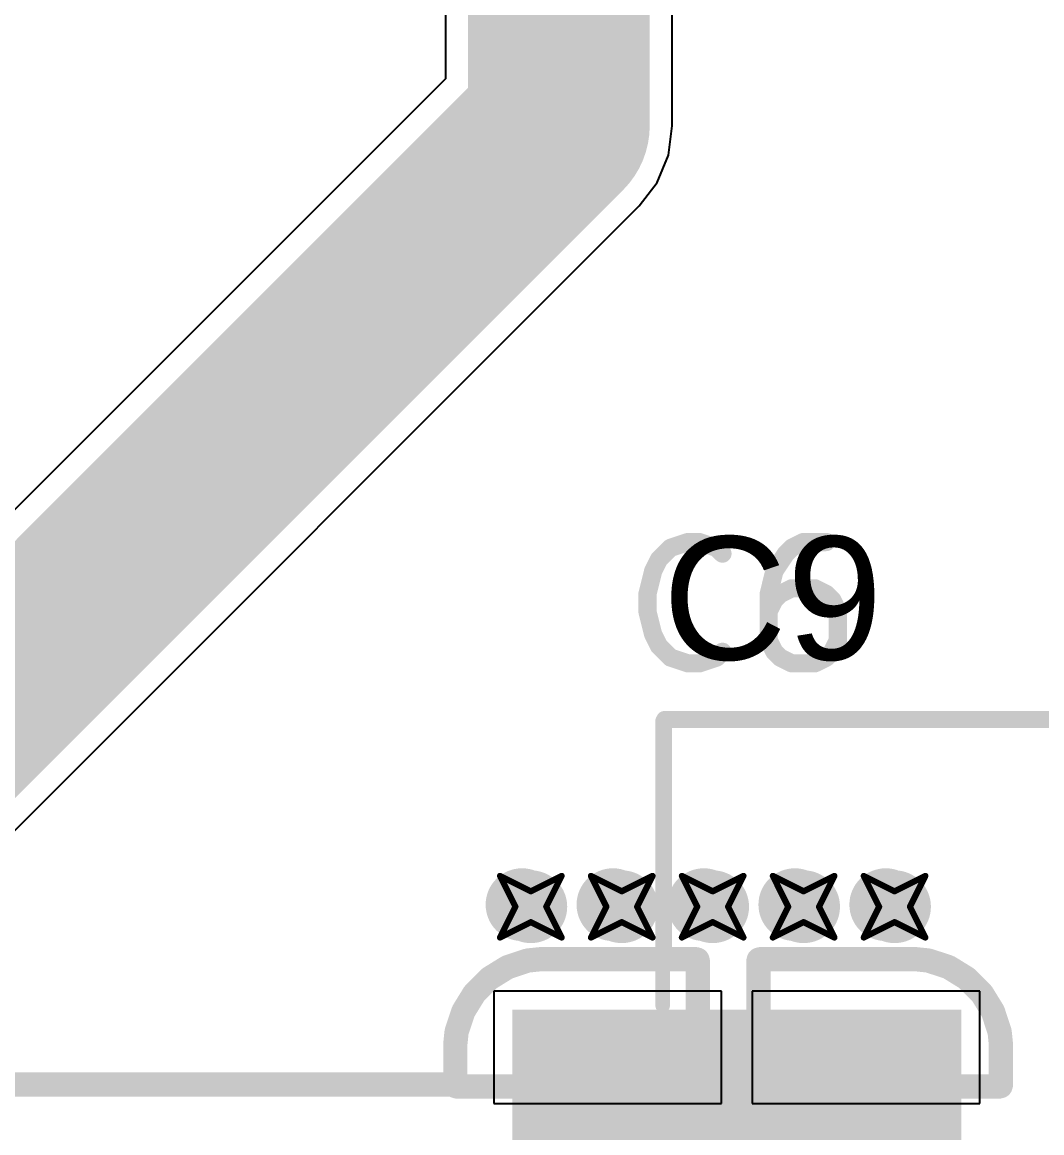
# Model space of a CAD drawing. Header units: inches. Extents: x 0 to 12.4, y -0.6 to 2.2.
# Drawn here: x 0.3407 to 0.6718, y 0.4384 to 0.799 of the extents above; entities that cross this region are included whole.
import ezdxf

# ---------------------------------------------------------------- set-up
doc = ezdxf.new("R2010")
doc.units = ezdxf.units.IN
doc.header["$MEASUREMENT"] = 0
for name, color, linetype in [('Bottom Layer', 5, 'Continuous'), ('Dimension', 6, 'Continuous'), ('Drill Drawing', 1, 'Continuous'), ('Mechanical 4', 56, 'Continuous'), ('Top Layer', 1, 'Continuous'), ('Top Overlay', 2, 'Continuous'), ('Top Paste', 8, 'Continuous'), ('Top Solder', 216, 'Continuous'), ('Via Holes', 16, 'Continuous')]:
    doc.layers.add(name, color=color, linetype=linetype)
doc.styles.add('Arial', font='', dxfattribs={"height": 0.2})
doc.styles.get('Arial').set_extended_font_data('Arial')

# ---------------------------------------------------------------- blocks, each defined once
blk = doc.blocks.new('RT1A221M0605_60')
at = {"layer": 'Top Layer'}
for points in [[(-0.1752, 0.0315), (-0.0374, 0.0315), (-0.0374, -0.0315), (-0.1752, -0.0315)], [(0.0374, 0.0315), (0.1752, 0.0315), (0.1752, -0.0315), (0.0374, -0.0315)]]:
    blk.add_hatch(color=1, dxfattribs=at).paths.add_polyline_path(points)
at = {"layer": 'Top Paste'}
for points in [[(-0.1752, 0.0315), (-0.0374, 0.0315), (-0.0374, -0.0315), (-0.1752, -0.0315)], [(0.0374, 0.0315), (0.1752, 0.0315), (0.1752, -0.0315), (0.0374, -0.0315)]]:
    blk.add_hatch(color=8, dxfattribs=at).paths.add_polyline_path(points)
at = {"layer": 'Top Solder'}
for points in [[(-0.1792, 0.0355), (-0.0334, 0.0355), (-0.0334, -0.0355), (-0.1792, -0.0355)], [(0.0334, 0.0355), (0.1792, 0.0355), (0.1792, -0.0355), (0.0334, -0.0355)]]:
    blk.add_hatch(color=216, dxfattribs=at).paths.add_polyline_path(points)
at = {"layer": 'Top Overlay'}
for points in [[(-0.07708, 0.12992, 0.005, 0.005, 0), (-0.12992, 0.07708, 0.005, 0.005, 0)], [(0, 0.12992, 0.005, 0.005, 0), (-0.07708, 0.12992, 0.005, 0.005, 0)], [(0.12992, 0.12992, 0.005, 0.005, 0), (0, 0.12992, 0.005, 0.005, 0)], [(0.12992, 0.12992, 0.005, 0.005, 0), (0.12992, 0.05508, 0.005, 0.005, 0)], [(-0.12992, 0.07708, 0.005, 0.005, 0), (-0.12992, 0.05208, 0.005, 0.005, 0)], [(-0.154, 0.072, 0.005, 0.005, 0), (-0.154, 0.044, 0.005, 0.005, 0)], [(-0.14, 0.058, 0.005, 0.005, 0), (-0.168, 0.058, 0.005, 0.005, 0)], [(-0.12992, -0.05208, 0.005, 0.005, 0), (-0.12992, -0.07708, 0.005, 0.005, 0)], [(0.12992, -0.05508, 0.005, 0.005, 0), (0.12992, -0.12992, 0.005, 0.005, 0)], [(-0.07708, -0.12992, 0.005, 0.005, 0), (-0.12992, -0.07708, 0.005, 0.005, 0)], [(0, -0.12992, 0.005, 0.005, 0), (-0.07708, -0.12992, 0.005, 0.005, 0)], [(0.12992, -0.12992, 0.005, 0.005, 0), (0, -0.12992, 0.005, 0.005, 0)]]:
    blk.add_lwpolyline(points, format="xyseb", dxfattribs=at)
for points in [[(-0.07833, 0.12992, 0.0025, 0.0025, 1), (-0.07583, 0.12992, 0.0025, 0.0025, 1)], [(-0.07833, 0.12992, 0.0025, 0.0025, 1), (-0.07583, 0.12992, 0.0025, 0.0025, 1)], [(-0.00125, 0.12992, 0.0025, 0.0025, 1), (0.00125, 0.12992, 0.0025, 0.0025, 1)], [(-0.00125, 0.12992, 0.0025, 0.0025, 1), (0.00125, 0.12992, 0.0025, 0.0025, 1)], [(0.12867, 0.12992, 0.0025, 0.0025, 1), (0.13117, 0.12992, 0.0025, 0.0025, 1)], [(0.12867, 0.12992, 0.0025, 0.0025, 1), (0.13117, 0.12992, 0.0025, 0.0025, 1)], [(-0.13117, 0.07708, 0.0025, 0.0025, 1), (-0.12867, 0.07708, 0.0025, 0.0025, 1)], [(-0.13117, 0.07708, 0.0025, 0.0025, 1), (-0.12867, 0.07708, 0.0025, 0.0025, 1)], [(-0.15525, 0.072, 0.0025, 0.0025, 1), (-0.15275, 0.072, 0.0025, 0.0025, 1)], [(-0.16925, 0.058, 0.0025, 0.0025, 1), (-0.16675, 0.058, 0.0025, 0.0025, 1)], [(-0.14125, 0.058, 0.0025, 0.0025, 1), (-0.13875, 0.058, 0.0025, 0.0025, 1)], [(-0.13117, 0.05208, 0.0025, 0.0025, 1), (-0.12867, 0.05208, 0.0025, 0.0025, 1)], [(0.12867, 0.05508, 0.0025, 0.0025, 1), (0.13117, 0.05508, 0.0025, 0.0025, 1)], [(-0.15525, 0.044, 0.0025, 0.0025, 1), (-0.15275, 0.044, 0.0025, 0.0025, 1)], [(-0.13117, -0.05208, 0.0025, 0.0025, 1), (-0.12867, -0.05208, 0.0025, 0.0025, 1)], [(0.12867, -0.05508, 0.0025, 0.0025, 1), (0.13117, -0.05508, 0.0025, 0.0025, 1)], [(-0.13117, -0.07708, 0.0025, 0.0025, 1), (-0.12867, -0.07708, 0.0025, 0.0025, 1)], [(-0.13117, -0.07708, 0.0025, 0.0025, 1), (-0.12867, -0.07708, 0.0025, 0.0025, 1)], [(-0.07833, -0.12992, 0.0025, 0.0025, 1), (-0.07583, -0.12992, 0.0025, 0.0025, 1)], [(-0.07833, -0.12992, 0.0025, 0.0025, 1), (-0.07583, -0.12992, 0.0025, 0.0025, 1)], [(-0.00125, -0.12992, 0.0025, 0.0025, 1), (0.00125, -0.12992, 0.0025, 0.0025, 1)], [(-0.00125, -0.12992, 0.0025, 0.0025, 1), (0.00125, -0.12992, 0.0025, 0.0025, 1)], [(0.12867, -0.12992, 0.0025, 0.0025, 1), (0.13117, -0.12992, 0.0025, 0.0025, 1)], [(0.12867, -0.12992, 0.0025, 0.0025, 1), (0.13117, -0.12992, 0.0025, 0.0025, 1)]]:
    blk.add_lwpolyline(points, format="xyseb", close=True, dxfattribs=at)

msp = doc.modelspace()

# ---------------------------------------------------------------- hatches: boundary and pattern name
at = {"layer": 'Bottom Layer'}
h = msp.add_hatch(color=5, dxfattribs=at)
edge = h.paths.add_edge_path()
edge.add_arc((0.50591, 0.51181), 0.01181, 0, 360)
h = msp.add_hatch(color=5, dxfattribs=at)
edge = h.paths.add_edge_path()
edge.add_arc((0.53543, 0.51181), 0.01181, 0, 360)
h = msp.add_hatch(color=5, dxfattribs=at)
edge = h.paths.add_edge_path()
edge.add_arc((0.56496, 0.51181), 0.01181, 0, 360)
h = msp.add_hatch(color=5, dxfattribs=at)
edge = h.paths.add_edge_path()
edge.add_arc((0.59449, 0.51181), 0.01181, 0, 360)
h = msp.add_hatch(color=5, dxfattribs=at)
edge = h.paths.add_edge_path()
edge.add_arc((0.62402, 0.51181), 0.01181, 0, 360)
at = {"layer": 'Dimension'}
h = msp.add_hatch(color=6, dxfattribs=at)
edge = h.paths.add_edge_path()
edge.add_arc((0.50305, 0.51248), 0.01181, 0, 360)
h = msp.add_hatch(color=6, dxfattribs=at)
edge = h.paths.add_edge_path()
edge.add_arc((0.53257, 0.51248), 0.01181, 0, 360)
h = msp.add_hatch(color=6, dxfattribs=at)
edge = h.paths.add_edge_path()
edge.add_arc((0.5621, 0.51248), 0.01181, 0, 360)
h = msp.add_hatch(color=6, dxfattribs=at)
edge = h.paths.add_edge_path()
edge.add_arc((0.59163, 0.51248), 0.01181, 0, 360)
h = msp.add_hatch(color=6, dxfattribs=at)
edge = h.paths.add_edge_path()
edge.add_arc((0.62116, 0.51248), 0.01181, 0, 360)
at = {"layer": 'Top Layer'}
h = msp.add_hatch(color=1, dxfattribs=at)
edge = h.paths.add_edge_path()
edge.add_arc((0.50591, 0.51181), 0.01181, 0, 360)
h = msp.add_hatch(color=1, dxfattribs=at)
edge = h.paths.add_edge_path()
edge.add_arc((0.53543, 0.51181), 0.01181, 0, 360)
h = msp.add_hatch(color=1, dxfattribs=at)
edge = h.paths.add_edge_path()
edge.add_arc((0.56496, 0.51181), 0.01181, 0, 360)
h = msp.add_hatch(color=1, dxfattribs=at)
edge = h.paths.add_edge_path()
edge.add_arc((0.59449, 0.51181), 0.01181, 0, 360)
h = msp.add_hatch(color=1, dxfattribs=at)
edge = h.paths.add_edge_path()
edge.add_arc((0.62402, 0.51181), 0.01181, 0, 360)
at = {"layer": 'Via Holes'}
h = msp.add_hatch(color=7, dxfattribs=at)
edge = h.paths.add_edge_path()
edge.add_arc((0.50591, 0.51181), 0.00591, 0, 360)
h = msp.add_hatch(color=7, dxfattribs=at)
edge = h.paths.add_edge_path()
edge.add_arc((0.53543, 0.51181), 0.00591, 0, 360)
h = msp.add_hatch(color=7, dxfattribs=at)
edge = h.paths.add_edge_path()
edge.add_arc((0.56496, 0.51181), 0.00591, 0, 360)
h = msp.add_hatch(color=7, dxfattribs=at)
edge = h.paths.add_edge_path()
edge.add_arc((0.59449, 0.51181), 0.00591, 0, 360)
h = msp.add_hatch(color=7, dxfattribs=at)
edge = h.paths.add_edge_path()
edge.add_arc((0.62402, 0.51181), 0.00591, 0, 360)

# ---------------------------------------------------------------- linework, layer by layer
at = {"layer": 'Bottom Layer'}
for p, q in [((0.47816, 1.323), (0.47816, 0.78064)), ((0.55184, 0.76538), (0.55184, 1.30774)), ((0.47816, 0.78064), (0.24589, 0.54837)), ((0.55059, 0.75584), (0.55184, 0.76538)), ((0.54691, 0.74696), (0.55059, 0.75584)), ((0.54105, 0.73932), (0.54691, 0.74696)), ((0.29799, 0.49627), (0.54105, 0.73932))]:
    msp.add_line(p, q, dxfattribs=at)
for points in [[(0.515, 0.76538, 0.05906, 0.05906, 0), (0.515, 1.323, 0.05906, 0.05906, 0)], [(0.27194, 0.52232, 0.05906, 0.05906, 0), (0.515, 0.76538, 0.05906, 0.05906, 0)]]:
    msp.add_lwpolyline(points, format="xyseb", dxfattribs=at)
msp.add_lwpolyline([(0.50024, 0.76538, 0.02953, 0.02953, 1), (0.52976, 0.76538, 0.02953, 0.02953, 1)], format="xyseb", close=True, dxfattribs=at)
msp.add_lwpolyline([(0.50024, 0.76538, 0.02953, 0.02953, 1), (0.52976, 0.76538, 0.02953, 0.02953, 1)], format="xyseb", close=True, dxfattribs=at)
at = {"layer": 'Dimension'}
for points in [[(0.49863, 0.49227, 0.00787, 0.00787, 0), (0.50465, 0.49426, 0.00787, 0.00787, 0)], [(0.50465, 0.49426, 0.00787, 0.00787, 0), (0.50517, 0.49437, 0.00787, 0.00787, 0)], [(0.50517, 0.49437, 0.00787, 0.00787, 0), (0.50883, 0.49475, 0.00787, 0.00787, 0)], [(0.50883, 0.49475, 0.00787, 0.00787, 0), (0.50908, 0.49476, 0.00787, 0.00787, 0)], [(0.50908, 0.49476, 0.00787, 0.00787, 0), (0.55949, 0.49476, 0.00787, 0.00787, 0)], [(0.55949, 0.49476, 0.00787, 0.00787, 0), (0.56, 0.49462, 0.00787, 0.00787, 0)], [(0.56, 0.49462, 0.00787, 0.00787, 0), (0.56013, 0.49412, 0.00787, 0.00787, 0)], [(0.56013, 0.45406, 0.00787, 0.00787, 0), (0.56013, 0.49412, 0.00787, 0.00787, 0)], [(0.57982, 0.49412, 0.00787, 0.00787, 0), (0.57995, 0.49462, 0.00787, 0.00787, 0)], [(0.57982, 0.45406, 0.00787, 0.00787, 0), (0.57982, 0.49412, 0.00787, 0.00787, 0)], [(0.57995, 0.49462, 0.00787, 0.00787, 0), (0.58046, 0.49476, 0.00787, 0.00787, 0)], [(0.58046, 0.49476, 0.00787, 0.00787, 0), (0.63087, 0.49476, 0.00787, 0.00787, 0)], [(0.63087, 0.49476, 0.00787, 0.00787, 0), (0.63112, 0.49475, 0.00787, 0.00787, 0)], [(0.63112, 0.49475, 0.00787, 0.00787, 0), (0.63478, 0.49437, 0.00787, 0.00787, 0)], [(0.63478, 0.49437, 0.00787, 0.00787, 0), (0.63529, 0.49426, 0.00787, 0.00787, 0)], [(0.63529, 0.49426, 0.00787, 0.00787, 0), (0.64132, 0.49227, 0.00787, 0.00787, 0)], [(0.49272, 0.4887, 0.00787, 0.00787, 0), (0.49811, 0.49203, 0.00787, 0.00787, 0)], [(0.49811, 0.49203, 0.00787, 0.00787, 0), (0.49863, 0.49227, 0.00787, 0.00787, 0)], [(0.64132, 0.49227, 0.00787, 0.00787, 0), (0.64184, 0.49203, 0.00787, 0.00787, 0)], [(0.64184, 0.49203, 0.00787, 0.00787, 0), (0.64723, 0.4887, 0.00787, 0.00787, 0)], [(0.4878, 0.48387, 0.00787, 0.00787, 0), (0.49228, 0.48835, 0.00787, 0.00787, 0)], [(0.49228, 0.48835, 0.00787, 0.00787, 0), (0.49272, 0.4887, 0.00787, 0.00787, 0)], [(0.64723, 0.4887, 0.00787, 0.00787, 0), (0.64767, 0.48835, 0.00787, 0.00787, 0)], [(0.64767, 0.48835, 0.00787, 0.00787, 0), (0.65215, 0.48387, 0.00787, 0.00787, 0)], [(0.48413, 0.47804, 0.00787, 0.00787, 0), (0.48745, 0.48343, 0.00787, 0.00787, 0)], [(0.48745, 0.48343, 0.00787, 0.00787, 0), (0.4878, 0.48387, 0.00787, 0.00787, 0)], [(0.65215, 0.48387, 0.00787, 0.00787, 0), (0.6525, 0.48343, 0.00787, 0.00787, 0)], [(0.6525, 0.48343, 0.00787, 0.00787, 0), (0.65582, 0.47804, 0.00787, 0.00787, 0)], [(0.48189, 0.4715, 0.00787, 0.00787, 0), (0.48389, 0.47753, 0.00787, 0.00787, 0)], [(0.48389, 0.47753, 0.00787, 0.00787, 0), (0.48413, 0.47804, 0.00787, 0.00787, 0)], [(0.65582, 0.47804, 0.00787, 0.00787, 0), (0.65606, 0.47753, 0.00787, 0.00787, 0)], [(0.65606, 0.47753, 0.00787, 0.00787, 0), (0.65806, 0.4715, 0.00787, 0.00787, 0)], [(0.4814, 0.46732, 0.00787, 0.00787, 0), (0.48178, 0.47098, 0.00787, 0.00787, 0)], [(0.48178, 0.47098, 0.00787, 0.00787, 0), (0.48189, 0.4715, 0.00787, 0.00787, 0)], [(0.65806, 0.4715, 0.00787, 0.00787, 0), (0.65817, 0.47098, 0.00787, 0.00787, 0)], [(0.65817, 0.47098, 0.00787, 0.00787, 0), (0.65854, 0.46732, 0.00787, 0.00787, 0)], [(0.48139, 0.46708, 0.00787, 0.00787, 0), (0.4814, 0.46732, 0.00787, 0.00787, 0)], [(0.48139, 0.45406, 0.00787, 0.00787, 0), (0.48139, 0.46708, 0.00787, 0.00787, 0)], [(0.65854, 0.46732, 0.00787, 0.00787, 0), (0.65856, 0.46708, 0.00787, 0.00787, 0)], [(0.65856, 0.45406, 0.00787, 0.00787, 0), (0.65856, 0.46708, 0.00787, 0.00787, 0)], [(0.14677, 0.45406, 0.00787, 0.00787, 0), (0.48139, 0.45406, 0.00787, 0.00787, 0)], [(0.14677, 0.45406, 0.00787, 0.00787, 0), (0.48139, 0.45406, 0.00787, 0.00787, 0)], [(0.48139, 0.45406, 0.00787, 0.00787, 0), (0.48153, 0.45356, 0.00787, 0.00787, 0)], [(0.56, 0.45356, 0.00787, 0.00787, 0), (0.56013, 0.45406, 0.00787, 0.00787, 0)], [(0.56013, 0.45406, 0.00787, 0.00787, 0), (0.57982, 0.45406, 0.00787, 0.00787, 0)], [(0.56013, 0.45406, 0.00787, 0.00787, 0), (0.57982, 0.45406, 0.00787, 0.00787, 0)], [(0.57982, 0.45406, 0.00787, 0.00787, 0), (0.57995, 0.45356, 0.00787, 0.00787, 0)], [(0.65842, 0.45356, 0.00787, 0.00787, 0), (0.65856, 0.45406, 0.00787, 0.00787, 0)], [(0.48153, 0.45356, 0.00787, 0.00787, 0), (0.48203, 0.45342, 0.00787, 0.00787, 0)], [(0.48203, 0.45342, 0.00787, 0.00787, 0), (0.55949, 0.45342, 0.00787, 0.00787, 0)], [(0.55949, 0.45342, 0.00787, 0.00787, 0), (0.56, 0.45356, 0.00787, 0.00787, 0)], [(0.57995, 0.45356, 0.00787, 0.00787, 0), (0.58046, 0.45342, 0.00787, 0.00787, 0)], [(0.58046, 0.45342, 0.00787, 0.00787, 0), (0.65791, 0.45342, 0.00787, 0.00787, 0)], [(0.65791, 0.45342, 0.00787, 0.00787, 0), (0.65842, 0.45356, 0.00787, 0.00787, 0)]]:
    msp.add_lwpolyline(points, format="xyseb", dxfattribs=at)
for points in [[(0.50269, 0.49426, 0.00394, 0.00394, 1), (0.50662, 0.49426, 0.00394, 0.00394, 1)], [(0.50269, 0.49426, 0.00394, 0.00394, 1), (0.50662, 0.49426, 0.00394, 0.00394, 1)], [(0.5032, 0.49437, 0.00394, 0.00394, 1), (0.50714, 0.49437, 0.00394, 0.00394, 1)], [(0.5032, 0.49437, 0.00394, 0.00394, 1), (0.50714, 0.49437, 0.00394, 0.00394, 1)], [(0.50686, 0.49475, 0.00394, 0.00394, 1), (0.5108, 0.49475, 0.00394, 0.00394, 1)], [(0.50686, 0.49475, 0.00394, 0.00394, 1), (0.5108, 0.49475, 0.00394, 0.00394, 1)], [(0.50711, 0.49476, 0.00394, 0.00394, 1), (0.51104, 0.49476, 0.00394, 0.00394, 1)], [(0.50711, 0.49476, 0.00394, 0.00394, 1), (0.51104, 0.49476, 0.00394, 0.00394, 1)], [(0.55752, 0.49476, 0.00394, 0.00394, 1), (0.56146, 0.49476, 0.00394, 0.00394, 1)], [(0.55752, 0.49476, 0.00394, 0.00394, 1), (0.56146, 0.49476, 0.00394, 0.00394, 1)], [(0.55803, 0.49462, 0.00394, 0.00394, 1), (0.56196, 0.49462, 0.00394, 0.00394, 1)], [(0.55803, 0.49462, 0.00394, 0.00394, 1), (0.56196, 0.49462, 0.00394, 0.00394, 1)], [(0.55816, 0.49412, 0.00394, 0.00394, 1), (0.5621, 0.49412, 0.00394, 0.00394, 1)], [(0.55816, 0.49412, 0.00394, 0.00394, 1), (0.5621, 0.49412, 0.00394, 0.00394, 1)], [(0.57785, 0.49412, 0.00394, 0.00394, 1), (0.58179, 0.49412, 0.00394, 0.00394, 1)], [(0.57785, 0.49412, 0.00394, 0.00394, 1), (0.58179, 0.49412, 0.00394, 0.00394, 1)], [(0.57798, 0.49462, 0.00394, 0.00394, 1), (0.58192, 0.49462, 0.00394, 0.00394, 1)], [(0.57798, 0.49462, 0.00394, 0.00394, 1), (0.58192, 0.49462, 0.00394, 0.00394, 1)], [(0.57849, 0.49476, 0.00394, 0.00394, 1), (0.58243, 0.49476, 0.00394, 0.00394, 1)], [(0.57849, 0.49476, 0.00394, 0.00394, 1), (0.58243, 0.49476, 0.00394, 0.00394, 1)], [(0.62891, 0.49476, 0.00394, 0.00394, 1), (0.63284, 0.49476, 0.00394, 0.00394, 1)], [(0.62891, 0.49476, 0.00394, 0.00394, 1), (0.63284, 0.49476, 0.00394, 0.00394, 1)], [(0.62915, 0.49475, 0.00394, 0.00394, 1), (0.63309, 0.49475, 0.00394, 0.00394, 1)], [(0.62915, 0.49475, 0.00394, 0.00394, 1), (0.63309, 0.49475, 0.00394, 0.00394, 1)], [(0.63281, 0.49437, 0.00394, 0.00394, 1), (0.63674, 0.49437, 0.00394, 0.00394, 1)], [(0.63281, 0.49437, 0.00394, 0.00394, 1), (0.63674, 0.49437, 0.00394, 0.00394, 1)], [(0.63333, 0.49426, 0.00394, 0.00394, 1), (0.63726, 0.49426, 0.00394, 0.00394, 1)], [(0.63333, 0.49426, 0.00394, 0.00394, 1), (0.63726, 0.49426, 0.00394, 0.00394, 1)], [(0.49615, 0.49203, 0.00394, 0.00394, 1), (0.50008, 0.49203, 0.00394, 0.00394, 1)], [(0.49615, 0.49203, 0.00394, 0.00394, 1), (0.50008, 0.49203, 0.00394, 0.00394, 1)], [(0.49666, 0.49227, 0.00394, 0.00394, 1), (0.50059, 0.49227, 0.00394, 0.00394, 1)], [(0.49666, 0.49227, 0.00394, 0.00394, 1), (0.50059, 0.49227, 0.00394, 0.00394, 1)], [(0.63936, 0.49227, 0.00394, 0.00394, 1), (0.64329, 0.49227, 0.00394, 0.00394, 1)], [(0.63936, 0.49227, 0.00394, 0.00394, 1), (0.64329, 0.49227, 0.00394, 0.00394, 1)], [(0.63987, 0.49203, 0.00394, 0.00394, 1), (0.6438, 0.49203, 0.00394, 0.00394, 1)], [(0.63987, 0.49203, 0.00394, 0.00394, 1), (0.6438, 0.49203, 0.00394, 0.00394, 1)], [(0.49031, 0.48835, 0.00394, 0.00394, 1), (0.49425, 0.48835, 0.00394, 0.00394, 1)], [(0.49031, 0.48835, 0.00394, 0.00394, 1), (0.49425, 0.48835, 0.00394, 0.00394, 1)], [(0.49075, 0.4887, 0.00394, 0.00394, 1), (0.49469, 0.4887, 0.00394, 0.00394, 1)], [(0.49075, 0.4887, 0.00394, 0.00394, 1), (0.49469, 0.4887, 0.00394, 0.00394, 1)], [(0.64526, 0.4887, 0.00394, 0.00394, 1), (0.64919, 0.4887, 0.00394, 0.00394, 1)], [(0.64526, 0.4887, 0.00394, 0.00394, 1), (0.64919, 0.4887, 0.00394, 0.00394, 1)], [(0.6457, 0.48835, 0.00394, 0.00394, 1), (0.64964, 0.48835, 0.00394, 0.00394, 1)], [(0.6457, 0.48835, 0.00394, 0.00394, 1), (0.64964, 0.48835, 0.00394, 0.00394, 1)], [(0.48548, 0.48343, 0.00394, 0.00394, 1), (0.48942, 0.48343, 0.00394, 0.00394, 1)], [(0.48548, 0.48343, 0.00394, 0.00394, 1), (0.48942, 0.48343, 0.00394, 0.00394, 1)], [(0.48583, 0.48387, 0.00394, 0.00394, 1), (0.48977, 0.48387, 0.00394, 0.00394, 1)], [(0.48583, 0.48387, 0.00394, 0.00394, 1), (0.48977, 0.48387, 0.00394, 0.00394, 1)], [(0.65018, 0.48387, 0.00394, 0.00394, 1), (0.65412, 0.48387, 0.00394, 0.00394, 1)], [(0.65018, 0.48387, 0.00394, 0.00394, 1), (0.65412, 0.48387, 0.00394, 0.00394, 1)], [(0.65053, 0.48343, 0.00394, 0.00394, 1), (0.65447, 0.48343, 0.00394, 0.00394, 1)], [(0.65053, 0.48343, 0.00394, 0.00394, 1), (0.65447, 0.48343, 0.00394, 0.00394, 1)], [(0.48192, 0.47753, 0.00394, 0.00394, 1), (0.48586, 0.47753, 0.00394, 0.00394, 1)], [(0.48192, 0.47753, 0.00394, 0.00394, 1), (0.48586, 0.47753, 0.00394, 0.00394, 1)], [(0.48216, 0.47804, 0.00394, 0.00394, 1), (0.48609, 0.47804, 0.00394, 0.00394, 1)], [(0.48216, 0.47804, 0.00394, 0.00394, 1), (0.48609, 0.47804, 0.00394, 0.00394, 1)], [(0.65386, 0.47804, 0.00394, 0.00394, 1), (0.65779, 0.47804, 0.00394, 0.00394, 1)], [(0.65386, 0.47804, 0.00394, 0.00394, 1), (0.65779, 0.47804, 0.00394, 0.00394, 1)], [(0.65409, 0.47753, 0.00394, 0.00394, 1), (0.65803, 0.47753, 0.00394, 0.00394, 1)], [(0.65409, 0.47753, 0.00394, 0.00394, 1), (0.65803, 0.47753, 0.00394, 0.00394, 1)], [(0.47981, 0.47098, 0.00394, 0.00394, 1), (0.48375, 0.47098, 0.00394, 0.00394, 1)], [(0.47981, 0.47098, 0.00394, 0.00394, 1), (0.48375, 0.47098, 0.00394, 0.00394, 1)], [(0.47992, 0.4715, 0.00394, 0.00394, 1), (0.48386, 0.4715, 0.00394, 0.00394, 1)], [(0.47992, 0.4715, 0.00394, 0.00394, 1), (0.48386, 0.4715, 0.00394, 0.00394, 1)], [(0.65609, 0.4715, 0.00394, 0.00394, 1), (0.66003, 0.4715, 0.00394, 0.00394, 1)], [(0.65609, 0.4715, 0.00394, 0.00394, 1), (0.66003, 0.4715, 0.00394, 0.00394, 1)], [(0.6562, 0.47098, 0.00394, 0.00394, 1), (0.66014, 0.47098, 0.00394, 0.00394, 1)], [(0.6562, 0.47098, 0.00394, 0.00394, 1), (0.66014, 0.47098, 0.00394, 0.00394, 1)], [(0.47942, 0.46708, 0.00394, 0.00394, 1), (0.48336, 0.46708, 0.00394, 0.00394, 1)], [(0.47942, 0.46708, 0.00394, 0.00394, 1), (0.48336, 0.46708, 0.00394, 0.00394, 1)], [(0.47944, 0.46732, 0.00394, 0.00394, 1), (0.48337, 0.46732, 0.00394, 0.00394, 1)], [(0.47944, 0.46732, 0.00394, 0.00394, 1), (0.48337, 0.46732, 0.00394, 0.00394, 1)], [(0.65658, 0.46732, 0.00394, 0.00394, 1), (0.66051, 0.46732, 0.00394, 0.00394, 1)], [(0.65658, 0.46732, 0.00394, 0.00394, 1), (0.66051, 0.46732, 0.00394, 0.00394, 1)], [(0.65659, 0.46708, 0.00394, 0.00394, 1), (0.66053, 0.46708, 0.00394, 0.00394, 1)], [(0.65659, 0.46708, 0.00394, 0.00394, 1), (0.66053, 0.46708, 0.00394, 0.00394, 1)], [(0.47942, 0.45406, 0.00394, 0.00394, 1), (0.48336, 0.45406, 0.00394, 0.00394, 1)], [(0.47942, 0.45406, 0.00394, 0.00394, 1), (0.48336, 0.45406, 0.00394, 0.00394, 1)], [(0.47942, 0.45406, 0.00394, 0.00394, 1), (0.48336, 0.45406, 0.00394, 0.00394, 1)], [(0.47942, 0.45406, 0.00394, 0.00394, 1), (0.48336, 0.45406, 0.00394, 0.00394, 1)], [(0.55816, 0.45406, 0.00394, 0.00394, 1), (0.5621, 0.45406, 0.00394, 0.00394, 1)], [(0.55816, 0.45406, 0.00394, 0.00394, 1), (0.5621, 0.45406, 0.00394, 0.00394, 1)], [(0.55816, 0.45406, 0.00394, 0.00394, 1), (0.5621, 0.45406, 0.00394, 0.00394, 1)], [(0.55816, 0.45406, 0.00394, 0.00394, 1), (0.5621, 0.45406, 0.00394, 0.00394, 1)], [(0.57785, 0.45406, 0.00394, 0.00394, 1), (0.58179, 0.45406, 0.00394, 0.00394, 1)], [(0.57785, 0.45406, 0.00394, 0.00394, 1), (0.58179, 0.45406, 0.00394, 0.00394, 1)], [(0.57785, 0.45406, 0.00394, 0.00394, 1), (0.58179, 0.45406, 0.00394, 0.00394, 1)], [(0.57785, 0.45406, 0.00394, 0.00394, 1), (0.58179, 0.45406, 0.00394, 0.00394, 1)], [(0.65659, 0.45406, 0.00394, 0.00394, 1), (0.66053, 0.45406, 0.00394, 0.00394, 1)], [(0.65659, 0.45406, 0.00394, 0.00394, 1), (0.66053, 0.45406, 0.00394, 0.00394, 1)], [(0.47956, 0.45356, 0.00394, 0.00394, 1), (0.4835, 0.45356, 0.00394, 0.00394, 1)], [(0.47956, 0.45356, 0.00394, 0.00394, 1), (0.4835, 0.45356, 0.00394, 0.00394, 1)], [(0.48007, 0.45342, 0.00394, 0.00394, 1), (0.484, 0.45342, 0.00394, 0.00394, 1)], [(0.48007, 0.45342, 0.00394, 0.00394, 1), (0.484, 0.45342, 0.00394, 0.00394, 1)], [(0.55752, 0.45342, 0.00394, 0.00394, 1), (0.56146, 0.45342, 0.00394, 0.00394, 1)], [(0.55752, 0.45342, 0.00394, 0.00394, 1), (0.56146, 0.45342, 0.00394, 0.00394, 1)], [(0.55803, 0.45356, 0.00394, 0.00394, 1), (0.56196, 0.45356, 0.00394, 0.00394, 1)], [(0.55803, 0.45356, 0.00394, 0.00394, 1), (0.56196, 0.45356, 0.00394, 0.00394, 1)], [(0.57798, 0.45356, 0.00394, 0.00394, 1), (0.58192, 0.45356, 0.00394, 0.00394, 1)], [(0.57798, 0.45356, 0.00394, 0.00394, 1), (0.58192, 0.45356, 0.00394, 0.00394, 1)], [(0.57849, 0.45342, 0.00394, 0.00394, 1), (0.58243, 0.45342, 0.00394, 0.00394, 1)], [(0.57849, 0.45342, 0.00394, 0.00394, 1), (0.58243, 0.45342, 0.00394, 0.00394, 1)], [(0.65595, 0.45342, 0.00394, 0.00394, 1), (0.65988, 0.45342, 0.00394, 0.00394, 1)], [(0.65595, 0.45342, 0.00394, 0.00394, 1), (0.65988, 0.45342, 0.00394, 0.00394, 1)], [(0.65645, 0.45356, 0.00394, 0.00394, 1), (0.66039, 0.45356, 0.00394, 0.00394, 1)], [(0.65645, 0.45356, 0.00394, 0.00394, 1), (0.66039, 0.45356, 0.00394, 0.00394, 1)]]:
    msp.add_lwpolyline(points, format="xyseb", close=True, dxfattribs=at)
at = {"layer": 'Drill Drawing'}
for points in [[(0.49591, 0.52181, 0.002, 0.002, 0), (0.50591, 0.51681, 0.002, 0.002, 0)], [(0.49591, 0.52181, 0.002, 0.002, 0), (0.50091, 0.51181, 0.002, 0.002, 0)], [(0.50591, 0.51681, 0.002, 0.002, 0), (0.51591, 0.52181, 0.002, 0.002, 0)], [(0.51091, 0.51181, 0.002, 0.002, 0), (0.51591, 0.52181, 0.002, 0.002, 0)], [(0.52543, 0.52181, 0.002, 0.002, 0), (0.53543, 0.51681, 0.002, 0.002, 0)], [(0.52543, 0.52181, 0.002, 0.002, 0), (0.53043, 0.51181, 0.002, 0.002, 0)], [(0.53543, 0.51681, 0.002, 0.002, 0), (0.54543, 0.52181, 0.002, 0.002, 0)], [(0.54043, 0.51181, 0.002, 0.002, 0), (0.54543, 0.52181, 0.002, 0.002, 0)], [(0.55496, 0.52181, 0.002, 0.002, 0), (0.56496, 0.51681, 0.002, 0.002, 0)], [(0.55496, 0.52181, 0.002, 0.002, 0), (0.55996, 0.51181, 0.002, 0.002, 0)], [(0.56496, 0.51681, 0.002, 0.002, 0), (0.57496, 0.52181, 0.002, 0.002, 0)], [(0.56996, 0.51181, 0.002, 0.002, 0), (0.57496, 0.52181, 0.002, 0.002, 0)], [(0.58449, 0.52181, 0.002, 0.002, 0), (0.59449, 0.51681, 0.002, 0.002, 0)], [(0.58449, 0.52181, 0.002, 0.002, 0), (0.58949, 0.51181, 0.002, 0.002, 0)], [(0.59449, 0.51681, 0.002, 0.002, 0), (0.60449, 0.52181, 0.002, 0.002, 0)], [(0.59949, 0.51181, 0.002, 0.002, 0), (0.60449, 0.52181, 0.002, 0.002, 0)], [(0.61402, 0.52181, 0.002, 0.002, 0), (0.62402, 0.51681, 0.002, 0.002, 0)], [(0.61402, 0.52181, 0.002, 0.002, 0), (0.61902, 0.51181, 0.002, 0.002, 0)], [(0.62402, 0.51681, 0.002, 0.002, 0), (0.63402, 0.52181, 0.002, 0.002, 0)], [(0.62902, 0.51181, 0.002, 0.002, 0), (0.63402, 0.52181, 0.002, 0.002, 0)], [(0.49591, 0.50181, 0.002, 0.002, 0), (0.50091, 0.51181, 0.002, 0.002, 0)], [(0.51091, 0.51181, 0.002, 0.002, 0), (0.51591, 0.50181, 0.002, 0.002, 0)], [(0.52543, 0.50181, 0.002, 0.002, 0), (0.53043, 0.51181, 0.002, 0.002, 0)], [(0.54043, 0.51181, 0.002, 0.002, 0), (0.54543, 0.50181, 0.002, 0.002, 0)], [(0.55496, 0.50181, 0.002, 0.002, 0), (0.55996, 0.51181, 0.002, 0.002, 0)], [(0.56996, 0.51181, 0.002, 0.002, 0), (0.57496, 0.50181, 0.002, 0.002, 0)], [(0.58449, 0.50181, 0.002, 0.002, 0), (0.58949, 0.51181, 0.002, 0.002, 0)], [(0.59949, 0.51181, 0.002, 0.002, 0), (0.60449, 0.50181, 0.002, 0.002, 0)], [(0.61402, 0.50181, 0.002, 0.002, 0), (0.61902, 0.51181, 0.002, 0.002, 0)], [(0.62902, 0.51181, 0.002, 0.002, 0), (0.63402, 0.50181, 0.002, 0.002, 0)], [(0.49591, 0.50181, 0.002, 0.002, 0), (0.50591, 0.50681, 0.002, 0.002, 0)], [(0.50591, 0.50681, 0.002, 0.002, 0), (0.51591, 0.50181, 0.002, 0.002, 0)], [(0.52543, 0.50181, 0.002, 0.002, 0), (0.53543, 0.50681, 0.002, 0.002, 0)], [(0.53543, 0.50681, 0.002, 0.002, 0), (0.54543, 0.50181, 0.002, 0.002, 0)], [(0.55496, 0.50181, 0.002, 0.002, 0), (0.56496, 0.50681, 0.002, 0.002, 0)], [(0.56496, 0.50681, 0.002, 0.002, 0), (0.57496, 0.50181, 0.002, 0.002, 0)], [(0.58449, 0.50181, 0.002, 0.002, 0), (0.59449, 0.50681, 0.002, 0.002, 0)], [(0.59449, 0.50681, 0.002, 0.002, 0), (0.60449, 0.50181, 0.002, 0.002, 0)], [(0.61402, 0.50181, 0.002, 0.002, 0), (0.62402, 0.50681, 0.002, 0.002, 0)], [(0.62402, 0.50681, 0.002, 0.002, 0), (0.63402, 0.50181, 0.002, 0.002, 0)]]:
    msp.add_lwpolyline(points, format="xyseb", dxfattribs=at)
for points in [[(0.49541, 0.52181, 0.001, 0.001, 1), (0.49641, 0.52181, 0.001, 0.001, 1)], [(0.49541, 0.52181, 0.001, 0.001, 1), (0.49641, 0.52181, 0.001, 0.001, 1)], [(0.51541, 0.52181, 0.001, 0.001, 1), (0.51641, 0.52181, 0.001, 0.001, 1)], [(0.51541, 0.52181, 0.001, 0.001, 1), (0.51641, 0.52181, 0.001, 0.001, 1)], [(0.52493, 0.52181, 0.001, 0.001, 1), (0.52593, 0.52181, 0.001, 0.001, 1)], [(0.52493, 0.52181, 0.001, 0.001, 1), (0.52593, 0.52181, 0.001, 0.001, 1)], [(0.54493, 0.52181, 0.001, 0.001, 1), (0.54593, 0.52181, 0.001, 0.001, 1)], [(0.54493, 0.52181, 0.001, 0.001, 1), (0.54593, 0.52181, 0.001, 0.001, 1)], [(0.55446, 0.52181, 0.001, 0.001, 1), (0.55546, 0.52181, 0.001, 0.001, 1)], [(0.55446, 0.52181, 0.001, 0.001, 1), (0.55546, 0.52181, 0.001, 0.001, 1)], [(0.57446, 0.52181, 0.001, 0.001, 1), (0.57546, 0.52181, 0.001, 0.001, 1)], [(0.57446, 0.52181, 0.001, 0.001, 1), (0.57546, 0.52181, 0.001, 0.001, 1)], [(0.58399, 0.52181, 0.001, 0.001, 1), (0.58499, 0.52181, 0.001, 0.001, 1)], [(0.58399, 0.52181, 0.001, 0.001, 1), (0.58499, 0.52181, 0.001, 0.001, 1)], [(0.60399, 0.52181, 0.001, 0.001, 1), (0.60499, 0.52181, 0.001, 0.001, 1)], [(0.60399, 0.52181, 0.001, 0.001, 1), (0.60499, 0.52181, 0.001, 0.001, 1)], [(0.61352, 0.52181, 0.001, 0.001, 1), (0.61452, 0.52181, 0.001, 0.001, 1)], [(0.61352, 0.52181, 0.001, 0.001, 1), (0.61452, 0.52181, 0.001, 0.001, 1)], [(0.63352, 0.52181, 0.001, 0.001, 1), (0.63452, 0.52181, 0.001, 0.001, 1)], [(0.63352, 0.52181, 0.001, 0.001, 1), (0.63452, 0.52181, 0.001, 0.001, 1)], [(0.50541, 0.51681, 0.001, 0.001, 1), (0.50641, 0.51681, 0.001, 0.001, 1)], [(0.50541, 0.51681, 0.001, 0.001, 1), (0.50641, 0.51681, 0.001, 0.001, 1)], [(0.53493, 0.51681, 0.001, 0.001, 1), (0.53593, 0.51681, 0.001, 0.001, 1)], [(0.53493, 0.51681, 0.001, 0.001, 1), (0.53593, 0.51681, 0.001, 0.001, 1)], [(0.56446, 0.51681, 0.001, 0.001, 1), (0.56546, 0.51681, 0.001, 0.001, 1)], [(0.56446, 0.51681, 0.001, 0.001, 1), (0.56546, 0.51681, 0.001, 0.001, 1)], [(0.59399, 0.51681, 0.001, 0.001, 1), (0.59499, 0.51681, 0.001, 0.001, 1)], [(0.59399, 0.51681, 0.001, 0.001, 1), (0.59499, 0.51681, 0.001, 0.001, 1)], [(0.62352, 0.51681, 0.001, 0.001, 1), (0.62452, 0.51681, 0.001, 0.001, 1)], [(0.62352, 0.51681, 0.001, 0.001, 1), (0.62452, 0.51681, 0.001, 0.001, 1)], [(0.50041, 0.51181, 0.001, 0.001, 1), (0.50141, 0.51181, 0.001, 0.001, 1)], [(0.50041, 0.51181, 0.001, 0.001, 1), (0.50141, 0.51181, 0.001, 0.001, 1)], [(0.51041, 0.51181, 0.001, 0.001, 1), (0.51141, 0.51181, 0.001, 0.001, 1)], [(0.51041, 0.51181, 0.001, 0.001, 1), (0.51141, 0.51181, 0.001, 0.001, 1)], [(0.52993, 0.51181, 0.001, 0.001, 1), (0.53093, 0.51181, 0.001, 0.001, 1)], [(0.52993, 0.51181, 0.001, 0.001, 1), (0.53093, 0.51181, 0.001, 0.001, 1)], [(0.53993, 0.51181, 0.001, 0.001, 1), (0.54093, 0.51181, 0.001, 0.001, 1)], [(0.53993, 0.51181, 0.001, 0.001, 1), (0.54093, 0.51181, 0.001, 0.001, 1)], [(0.55946, 0.51181, 0.001, 0.001, 1), (0.56046, 0.51181, 0.001, 0.001, 1)], [(0.55946, 0.51181, 0.001, 0.001, 1), (0.56046, 0.51181, 0.001, 0.001, 1)], [(0.56946, 0.51181, 0.001, 0.001, 1), (0.57046, 0.51181, 0.001, 0.001, 1)], [(0.56946, 0.51181, 0.001, 0.001, 1), (0.57046, 0.51181, 0.001, 0.001, 1)], [(0.58899, 0.51181, 0.001, 0.001, 1), (0.58999, 0.51181, 0.001, 0.001, 1)], [(0.58899, 0.51181, 0.001, 0.001, 1), (0.58999, 0.51181, 0.001, 0.001, 1)], [(0.59899, 0.51181, 0.001, 0.001, 1), (0.59999, 0.51181, 0.001, 0.001, 1)], [(0.59899, 0.51181, 0.001, 0.001, 1), (0.59999, 0.51181, 0.001, 0.001, 1)], [(0.61852, 0.51181, 0.001, 0.001, 1), (0.61952, 0.51181, 0.001, 0.001, 1)], [(0.61852, 0.51181, 0.001, 0.001, 1), (0.61952, 0.51181, 0.001, 0.001, 1)], [(0.62852, 0.51181, 0.001, 0.001, 1), (0.62952, 0.51181, 0.001, 0.001, 1)], [(0.62852, 0.51181, 0.001, 0.001, 1), (0.62952, 0.51181, 0.001, 0.001, 1)], [(0.50541, 0.50681, 0.001, 0.001, 1), (0.50641, 0.50681, 0.001, 0.001, 1)], [(0.50541, 0.50681, 0.001, 0.001, 1), (0.50641, 0.50681, 0.001, 0.001, 1)], [(0.53493, 0.50681, 0.001, 0.001, 1), (0.53593, 0.50681, 0.001, 0.001, 1)], [(0.53493, 0.50681, 0.001, 0.001, 1), (0.53593, 0.50681, 0.001, 0.001, 1)], [(0.56446, 0.50681, 0.001, 0.001, 1), (0.56546, 0.50681, 0.001, 0.001, 1)], [(0.56446, 0.50681, 0.001, 0.001, 1), (0.56546, 0.50681, 0.001, 0.001, 1)], [(0.59399, 0.50681, 0.001, 0.001, 1), (0.59499, 0.50681, 0.001, 0.001, 1)], [(0.59399, 0.50681, 0.001, 0.001, 1), (0.59499, 0.50681, 0.001, 0.001, 1)], [(0.62352, 0.50681, 0.001, 0.001, 1), (0.62452, 0.50681, 0.001, 0.001, 1)], [(0.62352, 0.50681, 0.001, 0.001, 1), (0.62452, 0.50681, 0.001, 0.001, 1)], [(0.49541, 0.50181, 0.001, 0.001, 1), (0.49641, 0.50181, 0.001, 0.001, 1)], [(0.49541, 0.50181, 0.001, 0.001, 1), (0.49641, 0.50181, 0.001, 0.001, 1)], [(0.51541, 0.50181, 0.001, 0.001, 1), (0.51641, 0.50181, 0.001, 0.001, 1)], [(0.51541, 0.50181, 0.001, 0.001, 1), (0.51641, 0.50181, 0.001, 0.001, 1)], [(0.52493, 0.50181, 0.001, 0.001, 1), (0.52593, 0.50181, 0.001, 0.001, 1)], [(0.52493, 0.50181, 0.001, 0.001, 1), (0.52593, 0.50181, 0.001, 0.001, 1)], [(0.54493, 0.50181, 0.001, 0.001, 1), (0.54593, 0.50181, 0.001, 0.001, 1)], [(0.54493, 0.50181, 0.001, 0.001, 1), (0.54593, 0.50181, 0.001, 0.001, 1)], [(0.55446, 0.50181, 0.001, 0.001, 1), (0.55546, 0.50181, 0.001, 0.001, 1)], [(0.55446, 0.50181, 0.001, 0.001, 1), (0.55546, 0.50181, 0.001, 0.001, 1)], [(0.57446, 0.50181, 0.001, 0.001, 1), (0.57546, 0.50181, 0.001, 0.001, 1)], [(0.57446, 0.50181, 0.001, 0.001, 1), (0.57546, 0.50181, 0.001, 0.001, 1)], [(0.58399, 0.50181, 0.001, 0.001, 1), (0.58499, 0.50181, 0.001, 0.001, 1)], [(0.58399, 0.50181, 0.001, 0.001, 1), (0.58499, 0.50181, 0.001, 0.001, 1)], [(0.60399, 0.50181, 0.001, 0.001, 1), (0.60499, 0.50181, 0.001, 0.001, 1)], [(0.60399, 0.50181, 0.001, 0.001, 1), (0.60499, 0.50181, 0.001, 0.001, 1)], [(0.61352, 0.50181, 0.001, 0.001, 1), (0.61452, 0.50181, 0.001, 0.001, 1)], [(0.61352, 0.50181, 0.001, 0.001, 1), (0.61452, 0.50181, 0.001, 0.001, 1)], [(0.63352, 0.50181, 0.001, 0.001, 1), (0.63452, 0.50181, 0.001, 0.001, 1)], [(0.63352, 0.50181, 0.001, 0.001, 1), (0.63452, 0.50181, 0.001, 0.001, 1)]]:
    msp.add_lwpolyline(points, format="xyseb", close=True, dxfattribs=at)
at = {"layer": 'Mechanical 4'}
for points in [[(0.54752, 0.62457, 0.00591, 0.00591, 0), (0.55127, 0.62832, 0.00591, 0.00591, 0)], [(0.55127, 0.62832, 0.00591, 0.00591, 0), (0.55689, 0.6302, 0.00591, 0.00591, 0)], [(0.55689, 0.6302, 0.00591, 0.00591, 0), (0.56064, 0.6302, 0.00591, 0.00591, 0)], [(0.56064, 0.6302, 0.00591, 0.00591, 0), (0.56626, 0.62832, 0.00591, 0.00591, 0)], [(0.56626, 0.62832, 0.00591, 0.00591, 0), (0.56814, 0.62645, 0.00591, 0.00591, 0)], [(0.58876, 0.62645, 0.00591, 0.00591, 0), (0.59064, 0.62832, 0.00591, 0.00591, 0)], [(0.59064, 0.62832, 0.00591, 0.00591, 0), (0.59439, 0.6302, 0.00591, 0.00591, 0)], [(0.59439, 0.6302, 0.00591, 0.00591, 0), (0.60188, 0.6302, 0.00591, 0.00591, 0)], [(0.54564, 0.62082, 0.00591, 0.00591, 0), (0.54752, 0.62457, 0.00591, 0.00591, 0)], [(0.58501, 0.62082, 0.00591, 0.00591, 0), (0.58876, 0.62645, 0.00591, 0.00591, 0)], [(0.54377, 0.61332, 0.00591, 0.00591, 0), (0.54564, 0.62082, 0.00591, 0.00591, 0)], [(0.58314, 0.61332, 0.00591, 0.00591, 0), (0.58501, 0.62082, 0.00591, 0.00591, 0)], [(0.58689, 0.61332, 0.00591, 0.00591, 0), (0.59064, 0.6152, 0.00591, 0.00591, 0)], [(0.59064, 0.6152, 0.00591, 0.00591, 0), (0.59814, 0.6152, 0.00591, 0.00591, 0)], [(0.59814, 0.6152, 0.00591, 0.00591, 0), (0.60188, 0.61332, 0.00591, 0.00591, 0)], [(0.54377, 0.6077, 0.00591, 0.00591, 0), (0.54377, 0.61332, 0.00591, 0.00591, 0)], [(0.58314, 0.59833, 0.00591, 0.00591, 0), (0.58314, 0.61332, 0.00591, 0.00591, 0)], [(0.58314, 0.6077, 0.00591, 0.00591, 0), (0.58501, 0.61145, 0.00591, 0.00591, 0)], [(0.58501, 0.61145, 0.00591, 0.00591, 0), (0.58689, 0.61332, 0.00591, 0.00591, 0)], [(0.60188, 0.61332, 0.00591, 0.00591, 0), (0.60376, 0.61145, 0.00591, 0.00591, 0)], [(0.60376, 0.61145, 0.00591, 0.00591, 0), (0.60563, 0.6077, 0.00591, 0.00591, 0)], [(0.54377, 0.6077, 0.00591, 0.00591, 0), (0.54564, 0.6002, 0.00591, 0.00591, 0)], [(0.60563, 0.59833, 0.00591, 0.00591, 0), (0.60563, 0.6077, 0.00591, 0.00591, 0)], [(0.54564, 0.6002, 0.00591, 0.00591, 0), (0.54752, 0.59645, 0.00591, 0.00591, 0)], [(0.54752, 0.59645, 0.00591, 0.00591, 0), (0.55127, 0.5927, 0.00591, 0.00591, 0)], [(0.58314, 0.59833, 0.00591, 0.00591, 0), (0.58501, 0.59458, 0.00591, 0.00591, 0)], [(0.60376, 0.59458, 0.00591, 0.00591, 0), (0.60563, 0.59833, 0.00591, 0.00591, 0)], [(0.55127, 0.5927, 0.00591, 0.00591, 0), (0.55689, 0.59083, 0.00591, 0.00591, 0)], [(0.56064, 0.59083, 0.00591, 0.00591, 0), (0.56626, 0.5927, 0.00591, 0.00591, 0)], [(0.56626, 0.5927, 0.00591, 0.00591, 0), (0.56814, 0.59458, 0.00591, 0.00591, 0)], [(0.58501, 0.59458, 0.00591, 0.00591, 0), (0.58689, 0.5927, 0.00591, 0.00591, 0)], [(0.58689, 0.5927, 0.00591, 0.00591, 0), (0.59064, 0.59083, 0.00591, 0.00591, 0)], [(0.59814, 0.59083, 0.00591, 0.00591, 0), (0.60188, 0.5927, 0.00591, 0.00591, 0)], [(0.60188, 0.5927, 0.00591, 0.00591, 0), (0.60376, 0.59458, 0.00591, 0.00591, 0)], [(0.55689, 0.59083, 0.00591, 0.00591, 0), (0.56064, 0.59083, 0.00591, 0.00591, 0)], [(0.59064, 0.59083, 0.00591, 0.00591, 0), (0.59814, 0.59083, 0.00591, 0.00591, 0)], [(0.54872, 0.57222, 0.00472, 0.00472, 0), (0.77531, 0.57222, 0.00472, 0.00472, 0)], [(0.54872, 0.4797, 0.00472, 0.00472, 0), (0.54872, 0.57222, 0.00472, 0.00472, 0)]]:
    msp.add_lwpolyline(points, format="xyseb", dxfattribs=at)
for points in [[(0.54979, 0.62832, 0.00295, 0.00295, 1), (0.55274, 0.62832, 0.00295, 0.00295, 1)], [(0.54979, 0.62832, 0.00295, 0.00295, 1), (0.55274, 0.62832, 0.00295, 0.00295, 1)], [(0.55541, 0.6302, 0.00295, 0.00295, 1), (0.55837, 0.6302, 0.00295, 0.00295, 1)], [(0.55541, 0.6302, 0.00295, 0.00295, 1), (0.55837, 0.6302, 0.00295, 0.00295, 1)], [(0.55916, 0.6302, 0.00295, 0.00295, 1), (0.56212, 0.6302, 0.00295, 0.00295, 1)], [(0.55916, 0.6302, 0.00295, 0.00295, 1), (0.56212, 0.6302, 0.00295, 0.00295, 1)], [(0.56479, 0.62832, 0.00295, 0.00295, 1), (0.56774, 0.62832, 0.00295, 0.00295, 1)], [(0.56479, 0.62832, 0.00295, 0.00295, 1), (0.56774, 0.62832, 0.00295, 0.00295, 1)], [(0.58916, 0.62832, 0.00295, 0.00295, 1), (0.59211, 0.62832, 0.00295, 0.00295, 1)], [(0.58916, 0.62832, 0.00295, 0.00295, 1), (0.59211, 0.62832, 0.00295, 0.00295, 1)], [(0.59291, 0.6302, 0.00295, 0.00295, 1), (0.59586, 0.6302, 0.00295, 0.00295, 1)], [(0.59291, 0.6302, 0.00295, 0.00295, 1), (0.59586, 0.6302, 0.00295, 0.00295, 1)], [(0.60041, 0.6302, 0.00295, 0.00295, 1), (0.60336, 0.6302, 0.00295, 0.00295, 1)], [(0.54604, 0.62457, 0.00295, 0.00295, 1), (0.54899, 0.62457, 0.00295, 0.00295, 1)], [(0.54604, 0.62457, 0.00295, 0.00295, 1), (0.54899, 0.62457, 0.00295, 0.00295, 1)], [(0.56666, 0.62645, 0.00295, 0.00295, 1), (0.56962, 0.62645, 0.00295, 0.00295, 1)], [(0.58729, 0.62645, 0.00295, 0.00295, 1), (0.59024, 0.62645, 0.00295, 0.00295, 1)], [(0.58729, 0.62645, 0.00295, 0.00295, 1), (0.59024, 0.62645, 0.00295, 0.00295, 1)], [(0.54417, 0.62082, 0.00295, 0.00295, 1), (0.54712, 0.62082, 0.00295, 0.00295, 1)], [(0.54417, 0.62082, 0.00295, 0.00295, 1), (0.54712, 0.62082, 0.00295, 0.00295, 1)], [(0.58354, 0.62082, 0.00295, 0.00295, 1), (0.58649, 0.62082, 0.00295, 0.00295, 1)], [(0.58354, 0.62082, 0.00295, 0.00295, 1), (0.58649, 0.62082, 0.00295, 0.00295, 1)], [(0.58916, 0.6152, 0.00295, 0.00295, 1), (0.59211, 0.6152, 0.00295, 0.00295, 1)], [(0.58916, 0.6152, 0.00295, 0.00295, 1), (0.59211, 0.6152, 0.00295, 0.00295, 1)], [(0.59666, 0.6152, 0.00295, 0.00295, 1), (0.59961, 0.6152, 0.00295, 0.00295, 1)], [(0.59666, 0.6152, 0.00295, 0.00295, 1), (0.59961, 0.6152, 0.00295, 0.00295, 1)], [(0.54229, 0.61332, 0.00295, 0.00295, 1), (0.54524, 0.61332, 0.00295, 0.00295, 1)], [(0.54229, 0.61332, 0.00295, 0.00295, 1), (0.54524, 0.61332, 0.00295, 0.00295, 1)], [(0.58166, 0.61332, 0.00295, 0.00295, 1), (0.58461, 0.61332, 0.00295, 0.00295, 1)], [(0.58166, 0.61332, 0.00295, 0.00295, 1), (0.58461, 0.61332, 0.00295, 0.00295, 1)], [(0.58354, 0.61145, 0.00295, 0.00295, 1), (0.58649, 0.61145, 0.00295, 0.00295, 1)], [(0.58354, 0.61145, 0.00295, 0.00295, 1), (0.58649, 0.61145, 0.00295, 0.00295, 1)], [(0.58541, 0.61332, 0.00295, 0.00295, 1), (0.58836, 0.61332, 0.00295, 0.00295, 1)], [(0.58541, 0.61332, 0.00295, 0.00295, 1), (0.58836, 0.61332, 0.00295, 0.00295, 1)], [(0.60041, 0.61332, 0.00295, 0.00295, 1), (0.60336, 0.61332, 0.00295, 0.00295, 1)], [(0.60041, 0.61332, 0.00295, 0.00295, 1), (0.60336, 0.61332, 0.00295, 0.00295, 1)], [(0.60228, 0.61145, 0.00295, 0.00295, 1), (0.60524, 0.61145, 0.00295, 0.00295, 1)], [(0.60228, 0.61145, 0.00295, 0.00295, 1), (0.60524, 0.61145, 0.00295, 0.00295, 1)], [(0.54229, 0.6077, 0.00295, 0.00295, 1), (0.54524, 0.6077, 0.00295, 0.00295, 1)], [(0.54229, 0.6077, 0.00295, 0.00295, 1), (0.54524, 0.6077, 0.00295, 0.00295, 1)], [(0.58166, 0.6077, 0.00295, 0.00295, 1), (0.58461, 0.6077, 0.00295, 0.00295, 1)], [(0.60416, 0.6077, 0.00295, 0.00295, 1), (0.60711, 0.6077, 0.00295, 0.00295, 1)], [(0.60416, 0.6077, 0.00295, 0.00295, 1), (0.60711, 0.6077, 0.00295, 0.00295, 1)], [(0.54417, 0.6002, 0.00295, 0.00295, 1), (0.54712, 0.6002, 0.00295, 0.00295, 1)], [(0.54417, 0.6002, 0.00295, 0.00295, 1), (0.54712, 0.6002, 0.00295, 0.00295, 1)], [(0.54604, 0.59645, 0.00295, 0.00295, 1), (0.54899, 0.59645, 0.00295, 0.00295, 1)], [(0.54604, 0.59645, 0.00295, 0.00295, 1), (0.54899, 0.59645, 0.00295, 0.00295, 1)], [(0.58166, 0.59833, 0.00295, 0.00295, 1), (0.58461, 0.59833, 0.00295, 0.00295, 1)], [(0.58166, 0.59833, 0.00295, 0.00295, 1), (0.58461, 0.59833, 0.00295, 0.00295, 1)], [(0.60416, 0.59833, 0.00295, 0.00295, 1), (0.60711, 0.59833, 0.00295, 0.00295, 1)], [(0.60416, 0.59833, 0.00295, 0.00295, 1), (0.60711, 0.59833, 0.00295, 0.00295, 1)], [(0.54979, 0.5927, 0.00295, 0.00295, 1), (0.55274, 0.5927, 0.00295, 0.00295, 1)], [(0.54979, 0.5927, 0.00295, 0.00295, 1), (0.55274, 0.5927, 0.00295, 0.00295, 1)], [(0.56479, 0.5927, 0.00295, 0.00295, 1), (0.56774, 0.5927, 0.00295, 0.00295, 1)], [(0.56479, 0.5927, 0.00295, 0.00295, 1), (0.56774, 0.5927, 0.00295, 0.00295, 1)], [(0.56666, 0.59458, 0.00295, 0.00295, 1), (0.56962, 0.59458, 0.00295, 0.00295, 1)], [(0.58354, 0.59458, 0.00295, 0.00295, 1), (0.58649, 0.59458, 0.00295, 0.00295, 1)], [(0.58354, 0.59458, 0.00295, 0.00295, 1), (0.58649, 0.59458, 0.00295, 0.00295, 1)], [(0.58541, 0.5927, 0.00295, 0.00295, 1), (0.58836, 0.5927, 0.00295, 0.00295, 1)], [(0.58541, 0.5927, 0.00295, 0.00295, 1), (0.58836, 0.5927, 0.00295, 0.00295, 1)], [(0.60041, 0.5927, 0.00295, 0.00295, 1), (0.60336, 0.5927, 0.00295, 0.00295, 1)], [(0.60041, 0.5927, 0.00295, 0.00295, 1), (0.60336, 0.5927, 0.00295, 0.00295, 1)], [(0.60228, 0.59458, 0.00295, 0.00295, 1), (0.60524, 0.59458, 0.00295, 0.00295, 1)], [(0.60228, 0.59458, 0.00295, 0.00295, 1), (0.60524, 0.59458, 0.00295, 0.00295, 1)], [(0.55541, 0.59083, 0.00295, 0.00295, 1), (0.55837, 0.59083, 0.00295, 0.00295, 1)], [(0.55541, 0.59083, 0.00295, 0.00295, 1), (0.55837, 0.59083, 0.00295, 0.00295, 1)], [(0.55916, 0.59083, 0.00295, 0.00295, 1), (0.56212, 0.59083, 0.00295, 0.00295, 1)], [(0.55916, 0.59083, 0.00295, 0.00295, 1), (0.56212, 0.59083, 0.00295, 0.00295, 1)], [(0.58916, 0.59083, 0.00295, 0.00295, 1), (0.59211, 0.59083, 0.00295, 0.00295, 1)], [(0.58916, 0.59083, 0.00295, 0.00295, 1), (0.59211, 0.59083, 0.00295, 0.00295, 1)], [(0.59666, 0.59083, 0.00295, 0.00295, 1), (0.59961, 0.59083, 0.00295, 0.00295, 1)], [(0.59666, 0.59083, 0.00295, 0.00295, 1), (0.59961, 0.59083, 0.00295, 0.00295, 1)], [(0.54754, 0.57222, 0.00236, 0.00236, 1), (0.5499, 0.57222, 0.00236, 0.00236, 1)], [(0.54754, 0.57222, 0.00236, 0.00236, 1), (0.5499, 0.57222, 0.00236, 0.00236, 1)], [(0.54754, 0.4797, 0.00236, 0.00236, 1), (0.5499, 0.4797, 0.00236, 0.00236, 1)]]:
    msp.add_lwpolyline(points, format="xyseb", close=True, dxfattribs=at)
at = {"layer": 'Top Layer'}
for p, q in [((0.56783, 0.48441), (0.49394, 0.48441)), ((0.49394, 0.48441), (0.49394, 0.44791)), ((0.56783, 0.44791), (0.56783, 0.48441)), ((0.65173, 0.48441), (0.57783, 0.48441)), ((0.57783, 0.48441), (0.57783, 0.44791)), ((0.65173, 0.44791), (0.65173, 0.48441)), ((0.49394, 0.44791), (0.56783, 0.44791)), ((0.57783, 0.44791), (0.65173, 0.44791))]:
    msp.add_line(p, q, dxfattribs=at)

# ---------------------------------------------------------------- block references
at = {"rotation": 180}
msp.add_blockref('RT1A221M0605_60', (0.67913, 0.44291), dxfattribs=at)

# ---------------------------------------------------------------- texts
at = {"layer": 'Top Overlay', "style": 'Arial'}
msp.add_text('C9', height=0.04, dxfattribs=at).set_placement((0.54868, 0.59201))

doc.saveas('drawing.dxf')
